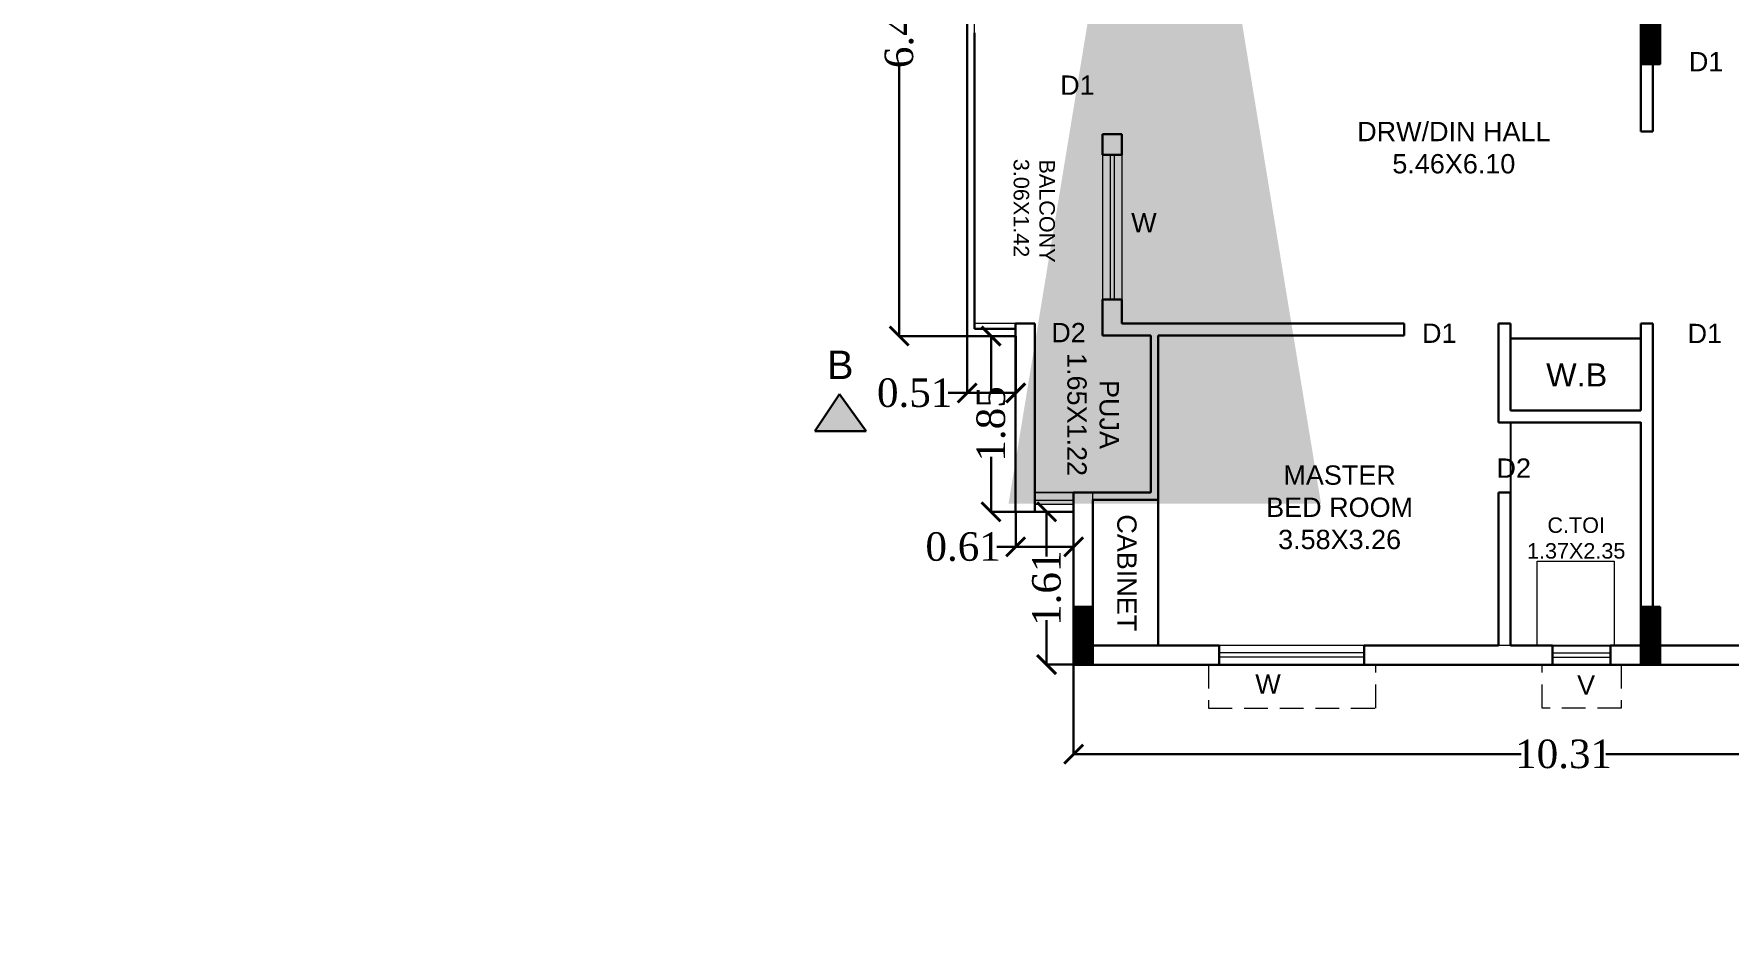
# Model space of a CAD drawing. Header units: metres. Extents: x 0 to 63445, y 32361 to 32804.
# Drawn here: x 63159.96 to 63177.8, y 32524.89 to 32534.31 of the extents above; entities that cross this region are included whole.
import ezdxf

# ---------------------------------------------------------------- set-up
doc = ezdxf.new("R2010")
doc.units = ezdxf.units.M
doc.header["$MEASUREMENT"] = 0
doc.header["$PDMODE"] = 34
doc.header["$PDSIZE"] = -10
for name, pattern in [('CONTINULUS', [0]), ('DASHED', [0.75, 0.5, -0.25]), ('DASHED2', [0.375, 0.25, -0.125])]:
    doc.linetypes.add(name, pattern=pattern)
doc.layers.get('0').update_dxf_attribs({"lineweight": 25})
doc.layers.add('BLK_1_FLR_7_BATH', color=3, linetype='Continuous', plot=False)
for name, color, linetype, lineweight in [('BLK_1_FLR_7_BLT_UP_AREA', 14, 'DASHED', 9), ('BLK_1_FLR_7_UNITFA', 7, 'Continuous', 0), ('BLK_1_FLR_7_WATER_CLOSET', 7, 'Continuous', 0), ('COLUMN', 1, 'Continuous', 30), ('PLAN_INFO', 1, 'Continuous', 20), ('TEXT-2', 65, 'Continuous', 18), ('wall', 7, 'Continuous', 30), ('window', 154, 'Continuous', 9)]:
    doc.layers.add(name, color=color, linetype=linetype, lineweight=lineweight)
doc.layers.add('text', color=65, linetype='Continuous')
doc.styles.add('AutoDCRFont', font='arial.ttf')
doc.styles.add('small int', font='arial.ttf', dxfattribs={"height": 18})
doc.styles.get("Standard").update_dxf_attribs({"font": 'arial.ttf', "height": 0.4})
doc.styles.add('style2', font='arial.ttf', dxfattribs={"height": 0.25})
doc.styles.add('TNR', font='times.ttf', dxfattribs={"height": 0.5})
doc.dimstyles.new('ARCHANA', dxfattribs={"dimscale": 0, "dimtxt": 0.5, "dimasz": 0.5, "dimexe": 0, "dimexo": 0, "dimgap": 0, "dimtad": 0, "dimzin": 0, "dimdsep": 46, "dimtxsty": 'TNR', "dimblk": 'ARCHTICK', "dimcen": 0.09, "dimclrd": 36, "dimclre": 36, "dimclrt": 7, "dimadec": 0, "dimazin": 0, "dimtfac": 1, "dimtofl": 0, "dimtmove": 0, "dimatfit": 3, "dimldrblk": 'ARCHTICK', "dimfxl": 1, "dimfrac": 2, "dimtolj": 1, "dimtzin": 0, "dimlwd": -1, "dimlwe": -1, "dimarcsym": 0})
doc.dimstyles.new('STD', dxfattribs={"dimtxt": 10, "dimasz": 10, "dimexe": 0, "dimexo": 0, "dimgap": 0.09, "dimtad": 0, "dimdec": 0, "dimzin": 0, "dimdsep": 46, "dimlunit": 4, "dimtxsty": 'small int', "dimcen": 0.09, "dimclrd": 75, "dimclre": 75, "dimadec": 0, "dimazin": 0, "dimtfac": 1, "dimtdec": 0, "dimtofl": 0, "dimtmove": 0, "dimatfit": 3, "dimfxl": 1, "dimtolj": 1, "dimtzin": 0, "dimarcsym": 0})

# ---------------------------------------------------------------- blocks, each defined once
blk = doc.blocks.new('A$C7D115503')
at = {"layer": 'COLUMN', "ltscale": 3}
h = blk.add_hatch(dxfattribs=at)
h.set_pattern_fill('ANSI31', color=256, style=0)
h.paths.add_polyline_path([(-14.36, -11.59), (-6.36, -11.59), (-6.36, 12.41), (-14.36, 12.41)])
at = {"layer": 'COLUMN', "ltscale": 0.05}
for p, q in [((-14.36, 12.41), (-6.36, 12.41)), ((-14.36, 12.41), (-14.36, -11.59)), ((-6.36, 12.41), (-6.36, -11.59)), ((-6.36, -11.59), (-14.36, -11.59))]:
    blk.add_line(p, q, dxfattribs=at)
blk = doc.blocks.new('_ArchTick')
at = {"color": 0, "linetype": 'ByBlock', "const_width": 0.15}
blk.add_lwpolyline([(-0.5, -0.5), (0.5, 0.5)], dxfattribs=at)
blk = doc.blocks.new('*D500')
at = {"layer": 'Defpoints', "color": 0, "ltscale": 0.5, "transparency": 16777216}
for p in [(63169.778, 32537.561), (63169.062, 32531.13), (63169.778, 32531.13)]:
    blk.add_point(p, dxfattribs=at)
at = {"layer": 'wall', "color": 36, "ltscale": 0.5, "transparency": 16777216}
for p, q in [((63169.778, 32537.561), (63169.062, 32537.561)), ((63169.062, 32537.561), (63169.062, 32534.706)), ((63169.062, 32531.13), (63169.062, 32533.986)), ((63169.778, 32531.13), (63169.062, 32531.13))]:
    blk.add_line(p, q, dxfattribs=at)
at = {"layer": 'wall', "color": 36, "ltscale": 0.5, "transparency": 16777216, "xscale": 0.2, "yscale": 0.2, "zscale": 0.2}
for p, rotation in [((63169.062, 32537.561), 90), ((63169.062, 32531.13), 270)]:
    blk.add_blockref('_ArchTick', p, dxfattribs=dict(at, rotation=rotation))
at = {"layer": 'wall', "color": 7, "ltscale": 0.5, "transparency": 16777216, "insert": (63169.062, 32534.346), "char_height": 0.5, "attachment_point": 5, "rotation": 90, "style": 'TNR'}
blk.add_mtext('\\A1;{\\H0.6x;6.43}', dxfattribs=at)
blk = doc.blocks.new('*D501')
at = {"layer": 'Defpoints', "color": 0, "ltscale": 0.5, "transparency": 16777216}
for p in [(63169.778, 32531.13), (63170.288, 32531.13), (63169.778, 32530.531)]:
    blk.add_point(p, dxfattribs=at)
at = {"layer": 'wall', "color": 36, "ltscale": 0.5, "transparency": 16777216}
for p, q in [((63169.778, 32531.13), (63169.778, 32530.531)), ((63170.288, 32531.13), (63170.288, 32530.531)), ((63169.778, 32530.531), (63169.578, 32530.531)), ((63170.288, 32530.531), (63169.778, 32530.531))]:
    blk.add_line(p, q, dxfattribs=at)
at = {"layer": 'wall', "color": 36, "ltscale": 0.5, "transparency": 16777216, "xscale": 0.2, "yscale": 0.2, "zscale": 0.2, "rotation": 180}
blk.add_blockref('_ArchTick', (63169.778, 32530.531), dxfattribs=at)
at = {"layer": 'wall', "color": 36, "ltscale": 0.5, "transparency": 16777216, "xscale": 0.2, "yscale": 0.2, "zscale": 0.2}
blk.add_blockref('_ArchTick', (63170.288, 32530.531), dxfattribs=at)
at = {"layer": 'wall', "color": 7, "ltscale": 0.5, "transparency": 16777216, "insert": (63169.225, 32530.531), "char_height": 0.5, "attachment_point": 5, "style": 'TNR'}
blk.add_mtext('\\A1;{\\H0.6x;0.51}', dxfattribs=at)
blk = doc.blocks.new('*D502')
at = {"layer": 'Defpoints', "color": 0, "ltscale": 0.5, "transparency": 16777216}
for p in [(63170.288, 32531.13), (63170.029, 32529.28), (63170.288, 32529.28)]:
    blk.add_point(p, dxfattribs=at)
at = {"layer": 'wall', "color": 36, "ltscale": 0.5, "transparency": 16777216}
for p, q in [((63170.288, 32531.13), (63170.029, 32531.13)), ((63170.029, 32531.13), (63170.029, 32530.553)), ((63170.029, 32529.28), (63170.029, 32529.858)), ((63170.288, 32529.28), (63170.029, 32529.28))]:
    blk.add_line(p, q, dxfattribs=at)
at = {"layer": 'wall', "color": 36, "ltscale": 0.5, "transparency": 16777216, "xscale": 0.2, "yscale": 0.2, "zscale": 0.2}
for p, rotation in [((63170.029, 32531.13), 90), ((63170.029, 32529.28), 270)]:
    blk.add_blockref('_ArchTick', p, dxfattribs=dict(at, rotation=rotation))
at = {"layer": 'wall', "color": 7, "ltscale": 0.5, "transparency": 16777216, "insert": (63170.029, 32530.205), "char_height": 0.5, "attachment_point": 5, "rotation": 90, "style": 'TNR'}
blk.add_mtext('\\A1;{\\H0.6x;1.85}', dxfattribs=at)
blk = doc.blocks.new('*D503')
at = {"layer": 'Defpoints', "color": 0, "ltscale": 0.5, "transparency": 16777216}
for p in [(63170.288, 32529.28), (63170.897, 32529.28), (63170.897, 32528.912)]:
    blk.add_point(p, dxfattribs=at)
at = {"layer": 'wall', "color": 36, "ltscale": 0.5, "transparency": 16777216}
for p, q in [((63170.288, 32529.28), (63170.288, 32528.912)), ((63170.897, 32529.28), (63170.897, 32528.912)), ((63170.288, 32528.912), (63170.088, 32528.912)), ((63170.897, 32528.912), (63170.288, 32528.912))]:
    blk.add_line(p, q, dxfattribs=at)
at = {"layer": 'wall', "color": 36, "ltscale": 0.5, "transparency": 16777216, "xscale": 0.2, "yscale": 0.2, "zscale": 0.2, "rotation": 180}
blk.add_blockref('_ArchTick', (63170.288, 32528.912), dxfattribs=at)
at = {"layer": 'wall', "color": 36, "ltscale": 0.5, "transparency": 16777216, "xscale": 0.2, "yscale": 0.2, "zscale": 0.2}
blk.add_blockref('_ArchTick', (63170.897, 32528.912), dxfattribs=at)
at = {"layer": 'wall', "color": 7, "ltscale": 0.5, "transparency": 16777216, "insert": (63169.735, 32528.912), "char_height": 0.5, "attachment_point": 5, "style": 'TNR'}
blk.add_mtext('\\A1;{\\H0.6x;0.61}', dxfattribs=at)
blk = doc.blocks.new('*D504')
at = {"layer": 'Defpoints', "color": 0, "ltscale": 0.5, "transparency": 16777216}
for p in [(63170.897, 32529.28), (63170.614, 32527.672), (63170.897, 32527.672)]:
    blk.add_point(p, dxfattribs=at)
at = {"layer": 'wall', "color": 36, "ltscale": 0.5, "transparency": 16777216}
for p, q in [((63170.897, 32529.28), (63170.614, 32529.28)), ((63170.614, 32529.28), (63170.614, 32528.811)), ((63170.614, 32527.672), (63170.614, 32528.141)), ((63170.897, 32527.672), (63170.614, 32527.672))]:
    blk.add_line(p, q, dxfattribs=at)
at = {"layer": 'wall', "color": 36, "ltscale": 0.5, "transparency": 16777216, "xscale": 0.2, "yscale": 0.2, "zscale": 0.2}
for p, rotation in [((63170.614, 32529.28), 90), ((63170.614, 32527.672), 270)]:
    blk.add_blockref('_ArchTick', p, dxfattribs=dict(at, rotation=rotation))
at = {"layer": 'wall', "color": 7, "ltscale": 0.5, "transparency": 16777216, "insert": (63170.614, 32528.476), "char_height": 0.5, "attachment_point": 5, "rotation": 90, "style": 'TNR'}
blk.add_mtext('\\A1;{\\H0.6x;1.61}', dxfattribs=at)
blk = doc.blocks.new('*D505')
at = {"layer": 'Defpoints', "color": 0, "ltscale": 0.5, "transparency": 16777216}
for p in [(63170.897, 32527.672), (63181.212, 32527.672), (63181.212, 32526.73)]:
    blk.add_point(p, dxfattribs=at)
at = {"layer": 'wall', "color": 36, "ltscale": 0.5, "transparency": 16777216}
for p, q in [((63170.897, 32527.672), (63170.897, 32526.73)), ((63181.212, 32527.672), (63181.212, 32526.73)), ((63170.897, 32526.73), (63175.609, 32526.73)), ((63181.212, 32526.73), (63176.5, 32526.73))]:
    blk.add_line(p, q, dxfattribs=at)
at = {"layer": 'wall', "color": 36, "ltscale": 0.5, "transparency": 16777216, "xscale": 0.2, "yscale": 0.2, "zscale": 0.2, "rotation": 180}
blk.add_blockref('_ArchTick', (63170.897, 32526.73), dxfattribs=at)
at = {"layer": 'wall', "color": 36, "ltscale": 0.5, "transparency": 16777216, "xscale": 0.2, "yscale": 0.2, "zscale": 0.2}
blk.add_blockref('_ArchTick', (63181.212, 32526.73), dxfattribs=at)
at = {"layer": 'wall', "color": 7, "ltscale": 0.5, "transparency": 16777216, "insert": (63176.054, 32526.73), "char_height": 0.5, "attachment_point": 5, "style": 'TNR'}
blk.add_mtext('\\A1;{\\H0.6x;10.31}', dxfattribs=at)

msp = doc.modelspace()

# ---------------------------------------------------------------- hatches: boundary and pattern name
at = {"layer": 'wall', "ltscale": 3}
msp.add_hatch(color=252, dxfattribs=at).paths.add_polyline_path([(63168.1736, 32530.129), (63168.7154, 32530.129), (63168.4355, 32530.5181)])

# ---------------------------------------------------------------- linework, layer by layer
at = {"layer": 'BLK_1_FLR_7_BATH', "color": 3}
msp.add_lwpolyline([(63175.4948, 32527.8748), (63176.8664, 32527.8748), (63176.8664, 32530.2203), (63175.4948, 32530.2203)], close=True, dxfattribs=at)
at = {"layer": 'BLK_1_FLR_7_BLT_UP_AREA', "color": 14, "linetype": 'CONTINULUS', "ltscale": 0.05}
msp.add_lwpolyline([(63233.1569, 32549.8891), (63170.8973, 32549.8891), (63170.8973, 32548.2802), (63170.2876, 32548.2802), (63170.2876, 32546.4302), (63169.778, 32546.4302), (63169.778, 32546.4302), (63169.778, 32539.9996), (63170.8973, 32539.9996), (63170.8973, 32537.5611), (63169.778, 32537.5611), (63169.778, 32531.1305), (63170.2876, 32531.1305), (63170.2876, 32529.2805), (63170.8973, 32529.2805), (63170.8973, 32527.6716), (63233.1569, 32527.6716)], dxfattribs=at)
at = {"layer": 'BLK_1_FLR_7_UNITFA', "color": 3, "ltscale": 0.5}
msp.add_lwpolyline([(63169.8542, 32537.4849), (63170.8973, 32537.4849), (63170.8973, 32537.3579), (63176.9934, 32537.3579), (63176.9934, 32537.5103), (63181.0084, 32537.5103), (63181.0084, 32527.8748), (63171.1005, 32527.8748), (63171.1005, 32529.4837), (63170.4899, 32529.4837), (63170.4909, 32531.2617), (63169.8542, 32531.2617), (63169.8542, 32537.4849)], close=True, dxfattribs=at)
at = {"layer": 'BLK_1_FLR_7_WATER_CLOSET', "color": 3}
msp.add_lwpolyline([(63176.585, 32527.8748), (63175.7763, 32527.8748), (63175.7763, 32528.7598), (63176.585, 32528.7598)], close=True, dxfattribs=at)
at = {"layer": 'wall', "ltscale": 0.05}
for p, q in [((63169.778, 32534.3225), (63169.778, 32531.1305)), ((63169.8542, 32534.3225), (63169.8542, 32531.2067)), ((63177.0696, 32534.2971), (63176.8664, 32534.2971)), ((63176.8664, 32534.1701), (63176.8664, 32533.2821)), ((63176.9934, 32534.1701), (63176.9934, 32533.2821)), ((63177.0696, 32534.1701), (63176.9934, 32534.1701)), ((63171.2021, 32533.2557), (63171.2021, 32533.0376)), ((63171.4053, 32533.2557), (63171.2021, 32533.2557)), ((63171.2021, 32533.0376), (63171.2021, 32533.2557)), ((63171.4053, 32533.2557), (63171.4053, 32533.0376)), ((63176.9934, 32533.2821), (63176.8664, 32533.2821)), ((63176.9934, 32533.2821), (63176.8664, 32533.2821)), ((63176.9934, 32533.2821), (63176.9934, 32533.2821)), ((63171.2021, 32531.5135), (63171.2021, 32531.2617)), ((63171.2021, 32531.1347), (63171.2021, 32531.5135)), ((63171.4053, 32531.5135), (63171.4053, 32531.2617)), ((63169.8542, 32531.2067), (63170.2876, 32531.2067)), ((63170.4909, 32531.2617), (63170.2876, 32531.2617)), ((63170.2876, 32531.2617), (63170.2876, 32529.2805)), ((63170.4909, 32531.2617), (63170.4909, 32529.2805)), ((63174.3772, 32531.2617), (63171.4053, 32531.2617)), ((63174.3772, 32531.2617), (63174.3772, 32531.1347)), ((63175.3678, 32531.2617), (63175.3678, 32531.1347)), ((63175.4948, 32531.2617), (63175.4948, 32530.3473)), ((63176.8664, 32531.2617), (63176.8664, 32530.3473)), ((63176.9934, 32531.2617), (63176.9934, 32527.8621)), ((63169.778, 32531.1305), (63170.2876, 32531.1305)), ((63171.7101, 32531.1347), (63171.2021, 32531.1347)), ((63174.3772, 32531.1347), (63171.7863, 32531.1347)), ((63175.3678, 32531.1347), (63175.3678, 32530.2203)), ((63175.3678, 32531.1347), (63175.3678, 32531.1347)), ((63176.8664, 32530.3473), (63175.4948, 32530.3473)), ((63176.8664, 32530.2203), (63175.3678, 32530.2203)), ((63176.8664, 32530.2203), (63176.8664, 32528.2685)), ((63171.7101, 32529.4837), (63170.8973, 32529.4837)), ((63171.7863, 32529.4075), (63171.1005, 32529.4075)), ((63171.1005, 32529.4075), (63171.1005, 32527.8748)), ((63175.3678, 32529.4837), (63175.3678, 32527.8748)), ((63175.4948, 32529.4837), (63175.3678, 32529.4837)), ((63175.4948, 32529.4837), (63175.4948, 32527.8748)), ((63170.8973, 32529.2805), (63170.2876, 32529.2805)), ((63170.8973, 32529.2805), (63170.8973, 32527.6716)), ((63170.8973, 32527.6716), (63170.8973, 32529.2805)), ((63171.1005, 32527.8748), (63172.4307, 32527.8748)), ((63173.9547, 32527.8748), (63175.3678, 32527.8748)), ((63175.4948, 32527.8748), (63175.9382, 32527.8748)), ((63175.4948, 32527.8748), (63175.9363, 32527.8748)), ((63176.5459, 32527.8748), (63176.6828, 32527.8748)), ((63176.5459, 32527.8748), (63176.8664, 32527.8748)), ((63177.0696, 32527.8748), (63177.9841, 32527.8748)), ((63170.8973, 32527.6716), (63172.4307, 32527.6716)), ((63173.9547, 32527.6716), (63175.9363, 32527.6716)), ((63176.5459, 32527.6716), (63177.0696, 32527.6716)), ((63177.0696, 32527.6716), (63177.9841, 32527.6716))]:
    msp.add_line(p, q, dxfattribs=at)
at = {"layer": 'wall', "ltscale": 3}
for p, q in [((63171.2021, 32533.0376), (63171.4053, 32533.0376)), ((63171.2021, 32531.5135), (63171.4053, 32531.5135)), ((63168.4355, 32530.5181), (63168.1736, 32530.129)), ((63168.7154, 32530.129), (63168.4355, 32530.5181)), ((63168.1736, 32530.129), (63168.7154, 32530.129)), ((63172.4307, 32527.6716), (63172.4307, 32527.8748)), ((63173.9547, 32527.6716), (63173.9547, 32527.8748)), ((63175.9363, 32527.8748), (63175.9363, 32527.6716)), ((63176.5459, 32527.8748), (63176.5459, 32527.6716))]:
    msp.add_line(p, q, dxfattribs=at)
at = {"layer": 'wall'}
for p, q in [((63175.3678, 32531.2617), (63175.4948, 32531.2617)), ((63176.8664, 32531.2617), (63176.9934, 32531.2617)), ((63171.7101, 32529.4837), (63171.7101, 32531.1347)), ((63171.7863, 32529.4075), (63171.7863, 32531.1347)), ((63176.8664, 32531.106), (63175.4948, 32531.106)), ((63171.7863, 32529.4075), (63171.7863, 32527.8748))]:
    msp.add_line(p, q, dxfattribs=at)
at = {"layer": 'wall', "ltscale": 0.5}
msp.add_line((63170.8973, 32529.2805), (63170.8973, 32529.4837), dxfattribs=at)
at = {"layer": 'wall', "ltscale": 0.1}
msp.add_line((63175.9363, 32527.8748), (63175.8786, 32527.8748), dxfattribs=at)
at = {"layer": 'wall', "ltscale": 0.5}
msp.add_lwpolyline([(63200.3042, 32527.6716), (63184.3601, 32527.6716), (63184.3601, 32537.5103), (63181.2116, 32537.5103), (63181.2116, 32527.6716), (63170.8973, 32527.6716), (63170.8973, 32529.2805), (63170.2876, 32529.2805), (63170.2876, 32531.1305), (63169.778, 32531.1305), (63169.778, 32537.5611), (63170.8973, 32537.5611), (63170.8973, 32539.9996), (63169.778, 32539.9996), (63169.778, 32546.4302), (63170.2876, 32546.4302), (63170.2876, 32548.2802), (63170.8973, 32548.2802), (63170.8973, 32549.8891), (63181.2116, 32549.8891), (63181.2116, 32540.0504), (63184.3601, 32540.0504), (63184.3601, 32549.8891), (63200.3042, 32549.8891)], dxfattribs=at)
at = {"layer": 'wall'}
msp.add_arc((63170.9227, 32527.8229), 0.0254, 180, 270, dxfattribs=at)
at = {"layer": 'window'}
for p, q in [((63171.2021, 32533.0376), (63171.2021, 32531.5144)), ((63171.282, 32533.0376), (63171.282, 32531.5144)), ((63171.3253, 32533.0376), (63171.3253, 32531.5144)), ((63171.4053, 32533.0376), (63171.4053, 32531.5144)), ((63170.4899, 32529.4837), (63170.8973, 32529.4837)), ((63170.4899, 32529.4038), (63170.8973, 32529.4038)), ((63170.4899, 32529.3604), (63170.8973, 32529.3604)), ((63170.4899, 32529.2805), (63170.8973, 32529.2805)), ((63173.9547, 32527.8748), (63172.4316, 32527.8748)), ((63173.9547, 32527.7949), (63172.4316, 32527.7949)), ((63175.9363, 32527.8748), (63176.545, 32527.8748)), ((63175.9363, 32527.7948), (63176.545, 32527.7949)), ((63175.9372, 32527.8748), (63175.9382, 32527.8748)), ((63176.545, 32527.8748), (63176.5459, 32527.8748)), ((63176.545, 32527.7948), (63176.5459, 32527.7948)), ((63173.9547, 32527.7516), (63172.4316, 32527.7516)), ((63173.9547, 32527.6716), (63172.4316, 32527.6716)), ((63175.9363, 32527.7515), (63176.545, 32527.7516)), ((63176.545, 32527.6716), (63175.9363, 32527.6716)), ((63176.545, 32527.7515), (63176.5459, 32527.7515)), ((63176.545, 32527.6716), (63176.5459, 32527.6716))]:
    msp.add_line(p, q, dxfattribs=at)
at = {"layer": 'window', "color": 8, "linetype": 'DASHED2'}
for points in [[(63172.3164, 32527.6716), (63172.3164, 32527.2144), (63174.0786, 32527.2144), (63174.0786, 32527.6716)], [(63176.6611, 32527.6716), (63176.6611, 32527.2144), (63175.8271, 32527.2144), (63175.8271, 32527.6716)]]:
    msp.add_lwpolyline(points, dxfattribs=at)

# ---------------------------------------------------------------- block references
at = {"layer": 'COLUMN', "ltscale": 0.05, "xscale": 0.025400733691282, "yscale": 0.025400733691282, "zscale": 0.025400733691282}
for p in [(63177.2313, 32534.2866), (63171.2621, 32527.9659), (63177.2313, 32527.9659)]:
    msp.add_blockref('A$C7D115503', p, dxfattribs=at)

# ---------------------------------------------------------------- texts
at = {"layer": 'PLAN_INFO', "linetype": 'Continuous', "insert": (62933.8759, 32556.8916), "char_height": 2.1336, "attachment_point": 1, "style": 'style2'}
msp.add_mtext_dynamic_manual_height_columns('{\\Fstandard|c0;PLAN INFO\\P\\PARCHITECT_OR_TECHNICAL_PERSON_NAME=SK. REHAN AHAMED\\PPLOT_NO=598/3036\\PKHATA_NO=238/1398\\PMAUZA=ANDARPUR\\PDISTRICT=CUTTACK\\PPLOT_AREA_M2=4864.95\\PAVG_PLOT_DEPTH= 9\\PAVG_PLOT_WIDTH= 11\\PROAD_WIDTH=9.14\\A1;\\P\\A0;EXISTING_FLOOR_AREA_TO_BE_DEMOLISHED_M2 = 0\\PNUMBER_OF_OCCUPANTS_OR_USERS_OR_BED_BLK_1=150\\PNUMBER_OF_OCCUPANTS_OR_USERS_OR_BED_BLK_2=80\\PNUMBER_OF_OCCUPANTS_OR_USERS_OR_BED_BLK_3=50\\PIS_THE_PLOT_PART_OF_THE_LAYOUT_APPROVED_BY_THE_AUTHORITY_OR_DEVELOPED_AND_ALLOTTED_BY_THE_GOVERNMENT_OR_STATUTORY_BODIES_OR_IS_A_FINAL_PLOT_IN_TOWN_PLANNING_SCHEMES_OR_DEVELOPMENT_SCHEMES=YES\\P\\A1;IS_LAND_REGULARIZED=YES\\PLAND_USE_ZONE=RESIDENTIAL USE ZONE\\A0;\\PIS_BUILDING_UNDER_HAZARDOUS_OCCUPANCY_CATEGORY=NO\\PIS_BUILDING_CENTRALLY_AIR_CONDITIONED=NO\\PDOES_PROJECT_HAVE_MORE_THAN_10000_LITRES_OF_WASTE_WATER_DISCHARGE_PER_DAY=NO\\PDOES_THE_PROJECT_REQUIRE_NOC_FROM_AAI_AS_PER_THE_COLOUR_CODED_ZONE_MAPS=NO\\PIS_THE_PROJECT_LOCATED_WITHIN_300_METERS_DISTANCE_OF_THE_CENTRALLY_PROTECTED_MONUMENT=YES\\PIS_THE_PROJECT_LOCATED_WITHIN_300_METERS_DISTANCE_OF_THE_STATE_PROTECTED_MONUMENT=NO\\PIS_THE_PROJECT_LOCATED_WITHIN_200_METERS_FROM_STRATEGIC_BUILDINGS=YES\\PIS_PROPOSED_CONSTRUCTION_NEXT_TO_FLOOD_EMBANKMENT_AND_DOES_APPLICANT_WANT_TO_HAVE_DIRECT_ACCESS_FROM_THE_EMBANKMENT_ROAD=NO\\PIS_KISAM_OF_LAND_RECORDED_AS_AGRICULTURE_IN_RECORD_OF_RIGHTS=YES\\PIS_THE_PROJECT_ADJACENT_TO_HIGHWAY_AND_HAVING_DIRECT_ACCESS_TO_IT=NO\\PIS_THE_PROJECT_CLOSE_TO_THE_COASTAL_REGION=NO\\PSTAR_RATING_FOR_HOTEL_PROJECT=NA\\PDOES_HOSPITAL_HAVE_CRITICAL_CARE_UNIT=NA\\PDOC_OSHB_OR_GA_OR_BDA_DEVELOPED_AND_ALLOTTED_PLOT=YES\\PDOC_PLOT_PART_OF_APPROVED_PRIVATE_LAYOUT=YES\\PDOC_PLOT_PART_OF_UNAUTHORISED_LAYOUT_OR_REVENUE_PLOT=NO\\PDOC_IS_PROJECT_COMING_UNDER_THE_JURISDICTION_OF_PLANNING_AUTHORITIES=YES\\PDOC_DOES_THE_PROJECT_HAVE_AFFORDABLE_HOUSING_COMPONENT=NO\\PDOC_DOES_THE_PROJECT_HAVE_MORE_THAN_500_SQM_BUILT_UP_AREA_EXCLUDING_THE_AFFORDABLE_HOUSING_COMPONENT=NO\\PDOC_DOES_PROJECT_REQUIRE_RERA_REGISTRATION=NO\\PPER_ACRE_BENCHMARK_VALUE_OF_LAND_NEEDED_IF_PROJECT_IS_HAVING_PURCHASABLE_FAR_COMPONENT=100000\\PIS_SECURITY_DEPOSIT_REQUIRED=NO\\PDISTANCE_OF_DA_PARKING_SPACE_FROM_BUILDING_ENTRANCE=13.39\\PTOTAL_PARKING_AREA_IF_PROJECT_HAS_OFF_SITE_PARKING_PROVISION_WITHIN_300_METERS_FROM_PROJECT_SITE=NA\\PTOTAL_CONNECTED_LOAD_OF_THE_PROPOSED_PROJECT_IN_W=9200\\PMINIMUM_GENERATION_CAPACITY_OF_THE_ROOFTOP_SOLAR_PV_SYSTEM_IN_W=2000\\PCAPACITY_OF_SOLAR_WATER_HEATING_SYSTEM_IN_LPD=11900\\P\\fCalibri|b0|i0|c0|p34;\\H0.91667x;DOES_PROJECT_HAVE_LOW_WATER_CONSUMPTION_AND_PLUMBING_FIXTURES=YES\\PDOES_PROJECT_HAVE_REDUCED_HARDSCAPE=YES\\PDOES_PROJECT_HAVE_LOW_ENERGY_CONSUMPTION_LIGHTING_FIXTURES=YES\\PDOES_PROJECT_HAVE_ENERGY_EFFICIENT_HVAC_SYSTEM=YES\\PDOES_PROJECT_HAVE_LIGHTING_OF_COMMON_AREAS_BY_SOLAR_ENERGY_OR_LED_DEVICES=YES\\PDOES_PROJECT_HAVE_SEGREGATION_OF_WASTE_PROVISION=YES\\PDOES_PROJECT_HAVE_ORGANIC_WASTE_MANAGEMENT_PROVISION=YES\\P\\Fstandard|c0;\\H1.09091x;PROJECT_VALUE_IN_INR_IF_EIDP_FEE_IS_APPLICABLE_FOR_PROJECT=10000000\\PIS_THE_PROJECT_BY_STATE_GOVT_OR_CENTRAL_GOVT_OR_GOVT_UNDERTAKING=NO\\PNUMBER_OF_TEMPORARY_STRUCTURES_IF_PRESENT_AT_THE_SITE=4\\P\\H1x;ADDITIONAL_TDR_IF_APPLICABLE_M2=NA}', width=251.038176, gutter_width=28, heights=[264.8801], dxfattribs=at)
at = {"layer": 'text'}
for s, insert, char_height, width, attachment_point in [('\\pxqc;D1', (63174.6197, 32534.1193), 0.20321, 5.867919, 1), ('\\pxqc;D1', (63167.6533, 32533.8721), 0.20321, 6.567919, 1), ('\\pxqc;DRW/DIN HALL\\P5.46X6.10', (63172.1045, 32532.8391), 0.203206, 5.588511, 7), ('\\pxqc,t17;D2', (63167.4603, 32531.2683), 0.203206, 6.767919, 1), ('\\pxqc;D1', (63171.8116, 32531.2617), 0.20321, 5.867919, 1), ('\\pxqc;D1', (63174.6063, 32531.2587), 0.20321, 5.867919, 1), ('\\pxqc;W.B', (63172.8233, 32530.5997), 0.24385, 6.736694, 7), ('\\pxqc;MASTER \\PBED ROOM\\P3.58X3.26', (63170.9025, 32528.8849), 0.203206, 5.588511, 7), ('\\pxqc,t17;D2', (63172.5949, 32529.842), 0.203206, 5.867919, 1), ('\\pxqc;C.TOI\\P1.37X2.35', (63173.9535, 32528.7858), 0.162565, 4.465728, 7)]:
    msp.add_mtext(s, dxfattribs=dict(at, insert=insert, char_height=char_height, width=width, attachment_point=attachment_point))
at = {"layer": 'text', "rotation": 270}
for s, insert, char_height, width, attachment_point in [('\\pxqc; BALCONY\\P3.06X1.42', (63170.2644, 32534.7126), 0.162565, 4.470808, 7), ('\\pxqc;PUJA\\P1.65X1.22', (63170.8291, 32527.4611), 0.20321, 5.68602, 9), ('\\pxqc;CABINET', (63171.5602, 32531.5857), 0.203206, 5.893319, 1)]:
    msp.add_mtext(s, dxfattribs=dict(at, insert=insert, char_height=char_height, width=width, attachment_point=attachment_point))
at = {"layer": 'TEXT-2', "style": 'AutoDCRFont'}
for s, insert, char_height, width, attachment_point in [('W', (63171.7715, 32532.2214), 0.2032, 0.183842, 9), ('B', (63168.302, 32530.9769), 0.3, 0.271413, 1), ('W', (63173.0773, 32527.3667), 0.2032, 0.183842, 9), ('V', (63176.3855, 32527.3568), 0.2032, 0.183842, 9)]:
    msp.add_mtext(s, dxfattribs=dict(at, insert=insert, char_height=char_height, width=width, attachment_point=attachment_point))

# ---------------------------------------------------------------- dimensions: what is measured, and where the dimension line sits
at = {"layer": 'wall', "ltscale": 0.5}
for base, p1, p2, picture, middle in [((63169.0621, 32531.1305), (63169.778, 32537.5611), (63169.778, 32531.1305), '*D500', (63169.0621, 32534.3458)), ((63170.0289, 32529.2805), (63170.2876, 32531.1305), (63170.2876, 32529.2805), '*D502', (63170.0289, 32530.2055)), ((63170.6142, 32527.6716), (63170.8973, 32529.2805), (63170.8973, 32527.6716), '*D504', (63170.6142, 32528.4761))]:
    dim = msp.add_linear_dim(base=base, p1=p1, p2=p2, angle=270, text='{\\H0.6x;<>}', dimstyle='ARCHANA', override={"dimscale": 1, "dimtxt": 0.3, "dimasz": 0.2, "dimfxl": 6, "dimarcsym": 1}, dxfattribs=at)
    dim.commit()
    dim.dimension.update_dxf_attribs({"geometry": picture, "text_midpoint": middle})
for base, p1, p2, picture, middle in [((63169.778, 32530.5306), (63170.2876, 32531.1305), (63169.778, 32531.1305), '*D501', (63169.2255, 32530.5306)), ((63181.2116, 32526.7299), (63170.8973, 32527.6716), (63181.2116, 32527.6716), '*D505', (63176.0544, 32526.7299))]:
    dim = msp.add_linear_dim(base=base, p1=p1, p2=p2, text='{\\H0.6x;<>}', dimstyle='ARCHANA', override={"dimscale": 1, "dimtxt": 0.3, "dimasz": 0.2, "dimfxl": 6, "dimarcsym": 1}, dxfattribs=at)
    dim.commit()
    dim.dimension.update_dxf_attribs({"geometry": picture, "text_midpoint": middle})
dim = msp.add_linear_dim(base=(63170.8973, 32528.9121), p1=(63170.2876, 32529.2805), p2=(63170.8973, 32529.2805), text='{\\H0.6x;<>}', dimstyle='ARCHANA', override={"dimscale": 1, "dimtxt": 0.3, "dimasz": 0.2, "dimfxl": 6, "dimarcsym": 1}, dxfattribs=at)
dim.commit()
dim.dimension.update_dxf_attribs({"geometry": '*D503', "text_midpoint": (63169.7351, 32528.9121), "dimtype": 160})

# ---------------------------------------------------------------- leaders
at = {"layer": 'wall'}
msp.add_leader([(63171.8571, 32539.3669), (63171.8571, 32538.1781), (63175.1201, 32538.1781)], dimstyle='STD', override={"dimgap": 0.09, "dimtad": 0, "dimfxl": 0.18, "dimfxlon": 1, "dimarcsym": 1}, dxfattribs=at)

doc.saveas('drawing.dxf')
